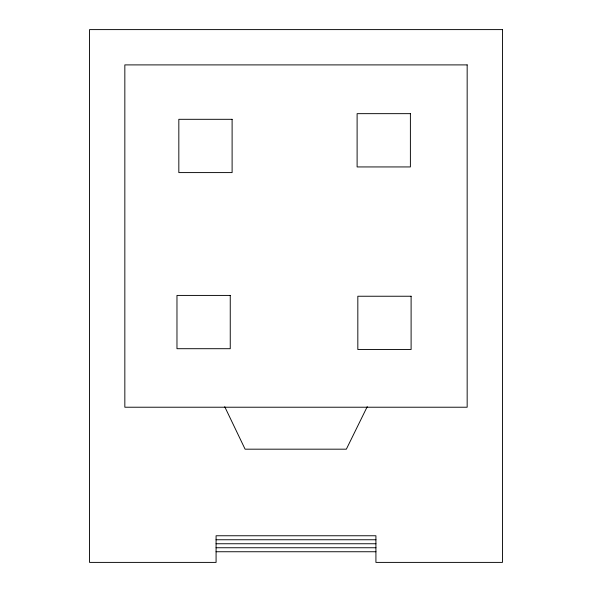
<?xml version="1.0" encoding="UTF-8"?>
<svg xmlns="http://www.w3.org/2000/svg" width="592" height="592" viewBox="0 0 592 592"><rect width="100%" height="100%" fill="white"/><g stroke="black" fill="none" stroke-linecap="round" stroke-linejoin="round"><path stroke-width="0.89" d="M367.247 406.652L346.35 449.18L245.095 449.18L224.738 406.719M216.08 539.756L375.92 539.756M216.08 543.752L375.92 543.752M216.08 547.748L375.92 547.748M216.08 551.744L375.92 551.744M502.46 29.6L89.54 29.6L89.54 562.4L216.08 562.4L216.08 535.76L375.92 535.76L375.92 562.4L502.46 562.4L502.46 29.6M467.162 64.898L124.838 64.898L124.838 407.222L467.162 407.222L467.162 64.898M410.389 113.657L357.109 113.657L357.109 166.937L410.389 166.937L410.389 113.657M232.108 119.31L178.828 119.31L178.828 172.59L232.108 172.59L232.108 119.31M230.251 295.423L176.971 295.423L176.971 348.703L230.251 348.703L230.251 295.423M411.107 296.237L357.827 296.237L357.827 349.517L411.107 349.517L411.107 296.237"/></g></svg>
